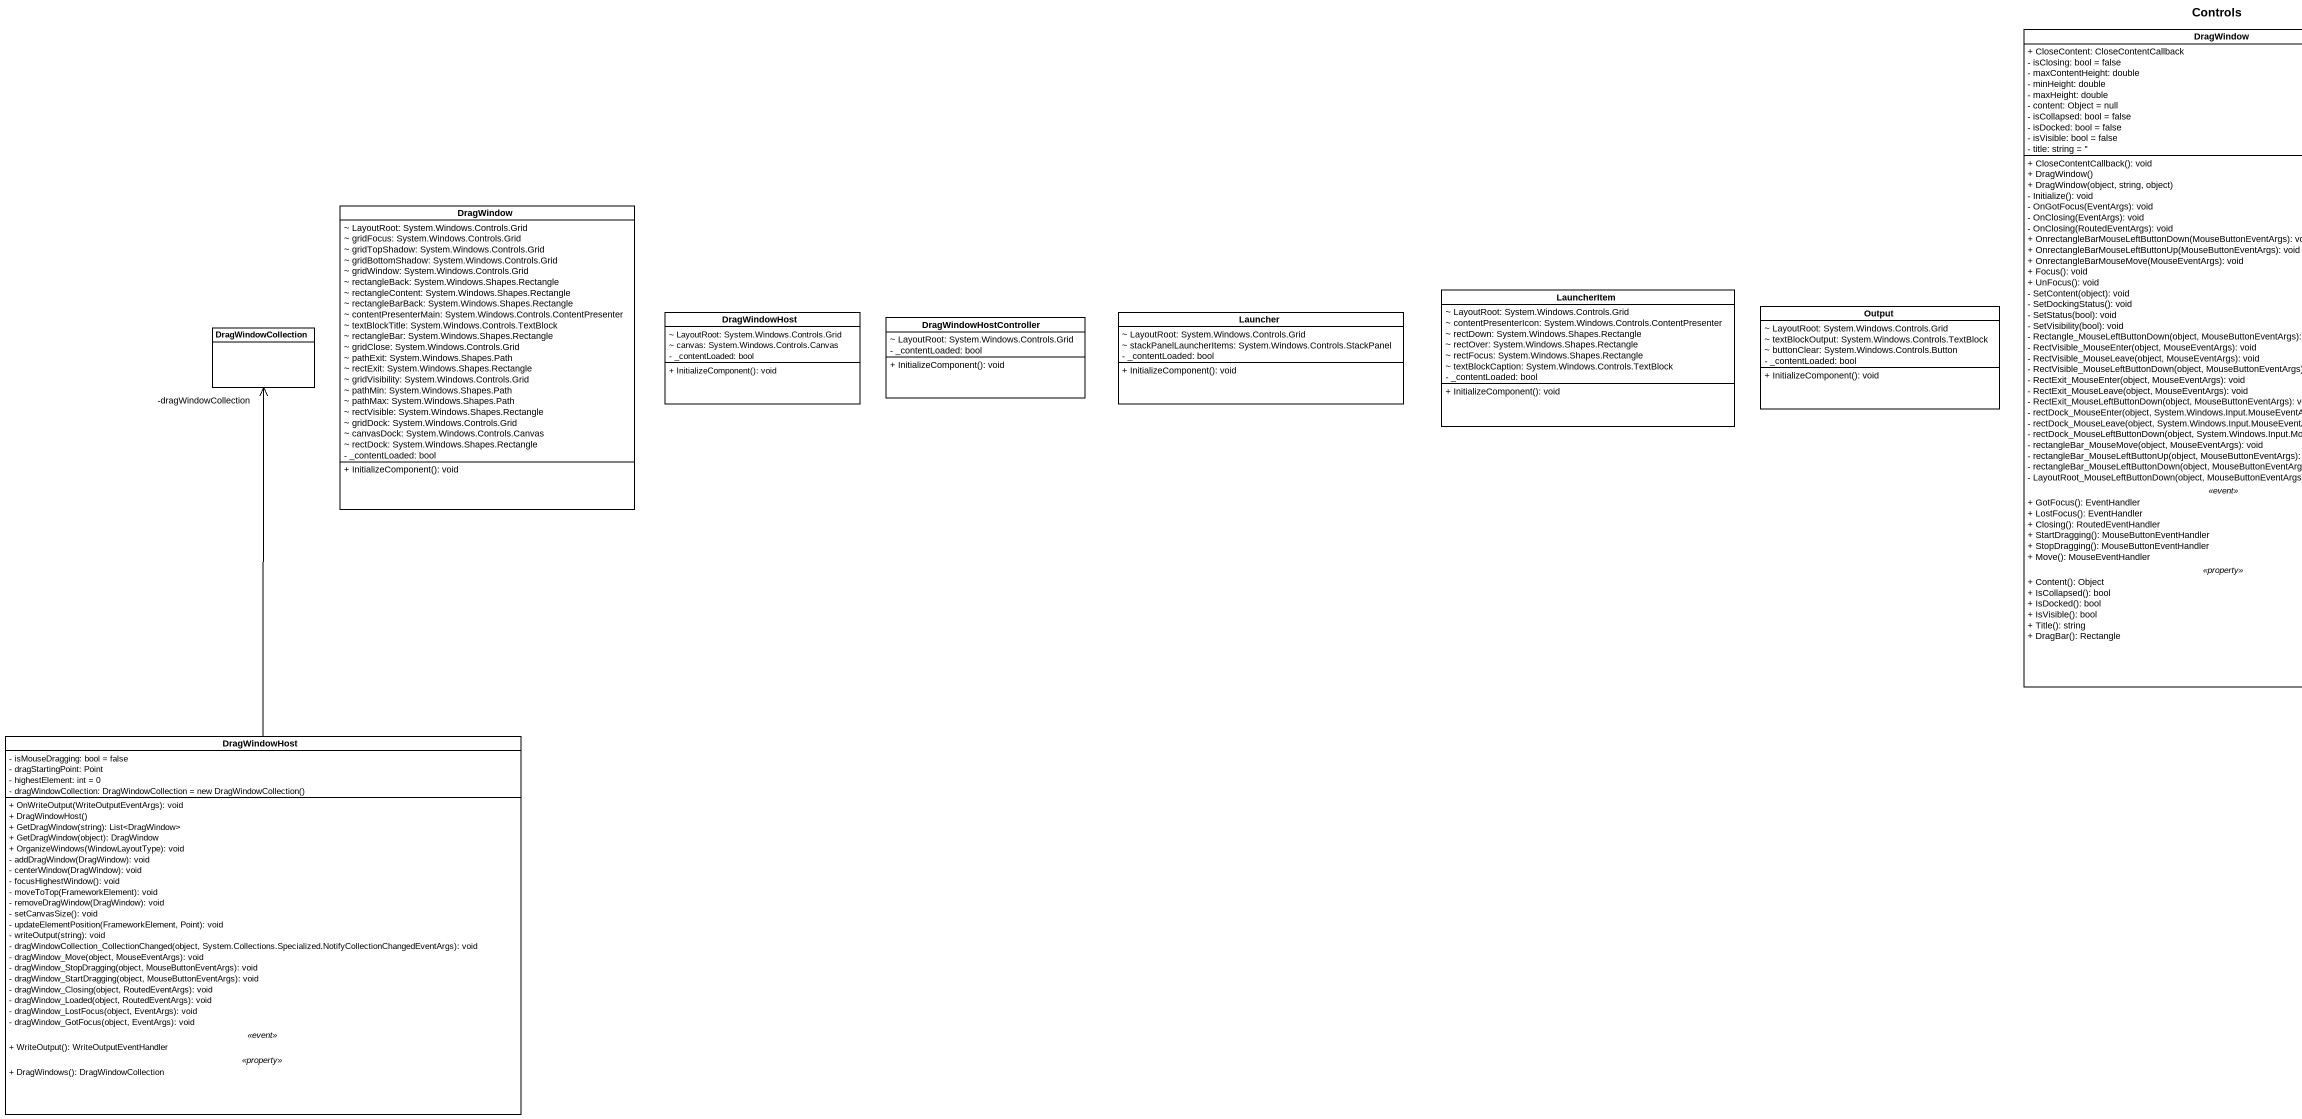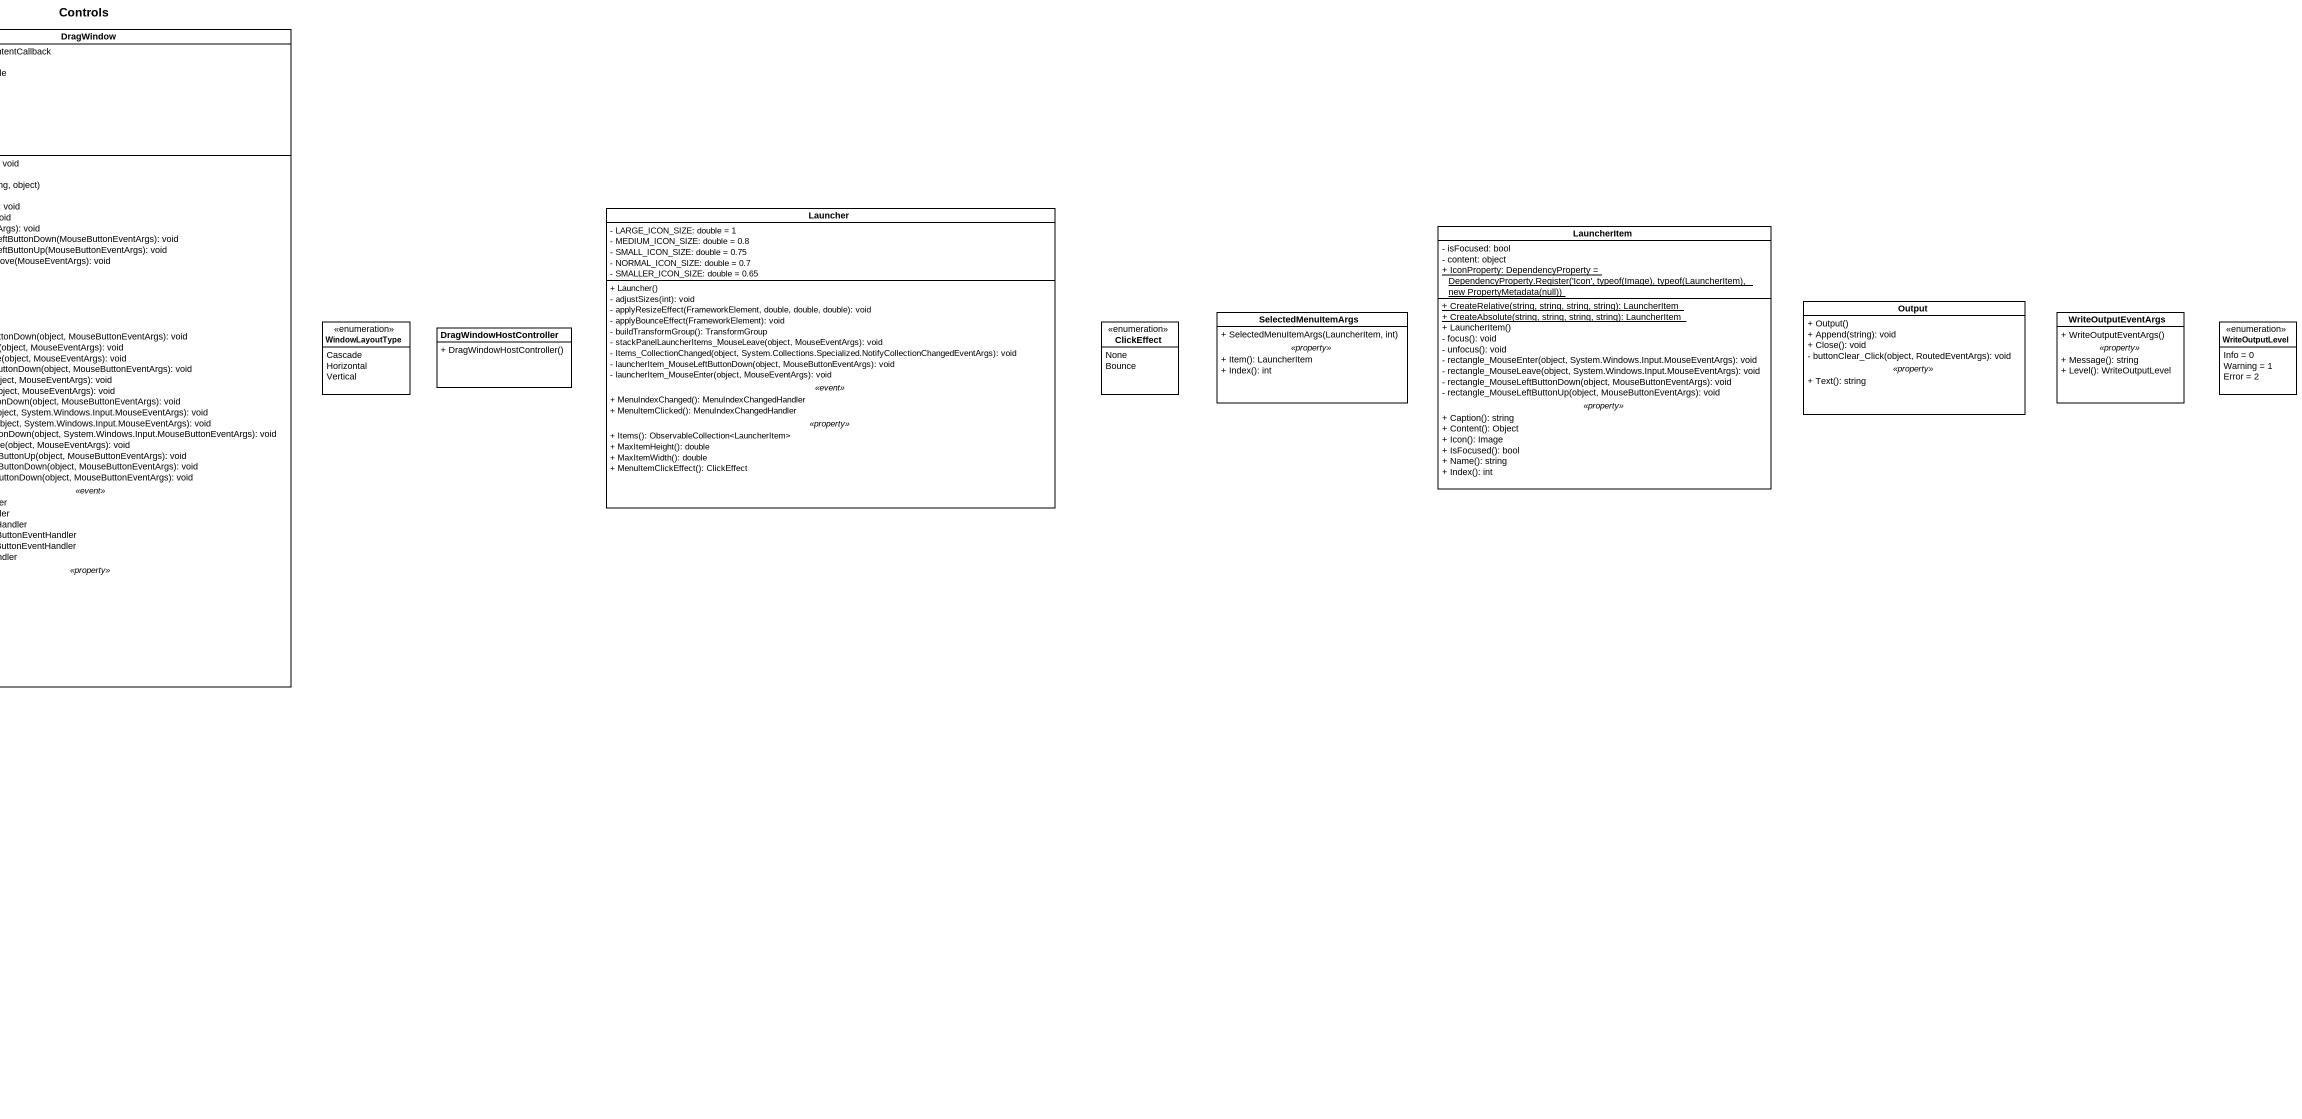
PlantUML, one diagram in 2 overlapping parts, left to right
@startuml
title Controls
hide circle
hide empty members
skinparam classAttributeIconSize 0
class DragWindow {
  + CloseContent: CloseContentCallback
  - isClosing: bool = false
  - maxContentHeight: double
  - minHeight: double
  - maxHeight: double
  - content: Object = null
  - isCollapsed: bool = false
  - isDocked: bool = false
  - isVisible: bool = false
  - title: string = ''
  --
  + CloseContentCallback(): void
  + DragWindow()
  + DragWindow(object, string, object)
  - Initialize(): void
  - OnGotFocus(EventArgs): void
  - OnClosing(EventArgs): void
  - OnClosing(RoutedEventArgs): void
  + OnrectangleBarMouseLeftButtonDown(MouseButtonEventArgs): void
  + OnrectangleBarMouseLeftButtonUp(MouseButtonEventArgs): void
  + OnrectangleBarMouseMove(MouseEventArgs): void
  + Focus(): void
  + UnFocus(): void
  - SetContent(object): void
  - SetDockingStatus(): void
  - SetStatus(bool): void
  - SetVisibility(bool): void
  - Rectangle_MouseLeftButtonDown(object, MouseButtonEventArgs): void
  - RectVisible_MouseEnter(object, MouseEventArgs): void
  - RectVisible_MouseLeave(object, MouseEventArgs): void
  - RectVisible_MouseLeftButtonDown(object, MouseButtonEventArgs): void
  - RectExit_MouseEnter(object, MouseEventArgs): void
  - RectExit_MouseLeave(object, MouseEventArgs): void
  - RectExit_MouseLeftButtonDown(object, MouseButtonEventArgs): void
  - rectDock_MouseEnter(object, System.Windows.Input.MouseEventArgs): void
  - rectDock_MouseLeave(object, System.Windows.Input.MouseEventArgs): void
  - rectDock_MouseLeftButtonDown(object, System.Windows.Input.MouseButtonEventArgs): void
  - rectangleBar_MouseMove(object, MouseEventArgs): void
  - rectangleBar_MouseLeftButtonUp(object, MouseButtonEventArgs): void
  - rectangleBar_MouseLeftButtonDown(object, MouseButtonEventArgs): void
  - LayoutRoot_MouseLeftButtonDown(object, MouseButtonEventArgs): void
  .. <<event>> ..
  + GotFocus(): EventHandler
  + LostFocus(): EventHandler
  + Closing(): RoutedEventHandler
  + StartDragging(): MouseButtonEventHandler
  + StopDragging(): MouseButtonEventHandler
  + Move(): MouseEventHandler
  .. <<property>> ..
  + Content(): Object
  + IsCollapsed(): bool
  + IsDocked(): bool
  + IsVisible(): bool
  + Title(): string
  + DragBar(): Rectangle
}
class "DragWindow" as DragWindow_2 {
  ~ LayoutRoot: System.Windows.Controls.Grid
  ~ gridFocus: System.Windows.Controls.Grid
  ~ gridTopShadow: System.Windows.Controls.Grid
  ~ gridBottomShadow: System.Windows.Controls.Grid
  ~ gridWindow: System.Windows.Controls.Grid
  ~ rectangleBack: System.Windows.Shapes.Rectangle
  ~ rectangleContent: System.Windows.Shapes.Rectangle
  ~ rectangleBarBack: System.Windows.Shapes.Rectangle
  ~ contentPresenterMain: System.Windows.Controls.ContentPresenter
  ~ textBlockTitle: System.Windows.Controls.TextBlock
  ~ rectangleBar: System.Windows.Shapes.Rectangle
  ~ gridClose: System.Windows.Controls.Grid
  ~ pathExit: System.Windows.Shapes.Path
  ~ rectExit: System.Windows.Shapes.Rectangle
  ~ gridVisibility: System.Windows.Controls.Grid
  ~ pathMin: System.Windows.Shapes.Path
  ~ pathMax: System.Windows.Shapes.Path
  ~ rectVisible: System.Windows.Shapes.Rectangle
  ~ gridDock: System.Windows.Controls.Grid
  ~ canvasDock: System.Windows.Controls.Canvas
  ~ rectDock: System.Windows.Shapes.Rectangle
  - _contentLoaded: bool
  + InitializeComponent(): void
}
class Launcher {
  - LARGE_ICON_SIZE: double = 1
  - MEDIUM_ICON_SIZE: double = 0.8
  - SMALL_ICON_SIZE: double = 0.75
  - NORMAL_ICON_SIZE: double = 0.7
  - SMALLER_ICON_SIZE: double = 0.65
  --
  + Launcher()
  - adjustSizes(int): void
  - applyResizeEffect(FrameworkElement, double, double, double): void
  - applyBounceEffect(FrameworkElement): void
  - buildTransformGroup(): TransformGroup
  - stackPanelLauncherItems_MouseLeave(object, MouseEventArgs): void
  - Items_CollectionChanged(object, System.Collections.Specialized.NotifyCollectionChangedEventArgs): void
  - launcherItem_MouseLeftButtonDown(object, MouseButtonEventArgs): void
  - launcherItem_MouseEnter(object, MouseEventArgs): void
  .. <<event>> ..
  + MenuIndexChanged(): MenuIndexChangedHandler
  + MenuItemClicked(): MenuIndexChangedHandler
  .. <<property>> ..
  + Items(): ObservableCollection<LauncherItem>
  + MaxItemHeight(): double
  + MaxItemWidth(): double
  + MenuItemClickEffect(): ClickEffect
}
class LauncherItem {
  - isFocused: bool
  - content: object
  {static} {field} + IconProperty: DependencyProperty = DependencyProperty.Register('Icon', typeof(Image), typeof(LauncherItem), new PropertyMetadata(null))
  --
  {static} + CreateRelative(string, string, string, string): LauncherItem
  {static} + CreateAbsolute(string, string, string, string): LauncherItem
  + LauncherItem()
  - focus(): void
  - unfocus(): void
  - rectangle_MouseEnter(object, System.Windows.Input.MouseEventArgs): void
  - rectangle_MouseLeave(object, System.Windows.Input.MouseEventArgs): void
  - rectangle_MouseLeftButtonDown(object, MouseButtonEventArgs): void
  - rectangle_MouseLeftButtonUp(object, MouseButtonEventArgs): void
  .. <<property>> ..
  + Caption(): string
  + Content(): Object
  + Icon(): Image
  + IsFocused(): bool
  + Name(): string
  + Index(): int
}
class DragWindowHost {
  ~ LayoutRoot: System.Windows.Controls.Grid
  ~ canvas: System.Windows.Controls.Canvas
  - _contentLoaded: bool
  + InitializeComponent(): void
}
class DragWindowHostController {
  ~ LayoutRoot: System.Windows.Controls.Grid
  - _contentLoaded: bool
  + InitializeComponent(): void
}
class "Launcher" as Launcher_2 {
  ~ LayoutRoot: System.Windows.Controls.Grid
  ~ stackPanelLauncherItems: System.Windows.Controls.StackPanel
  - _contentLoaded: bool
  + InitializeComponent(): void
}
class "LauncherItem" as LauncherItem_2 {
  ~ LayoutRoot: System.Windows.Controls.Grid
  ~ contentPresenterIcon: System.Windows.Controls.ContentPresenter
  ~ rectDown: System.Windows.Shapes.Rectangle
  ~ rectOver: System.Windows.Shapes.Rectangle
  ~ rectFocus: System.Windows.Shapes.Rectangle
  ~ textBlockCaption: System.Windows.Controls.TextBlock
  - _contentLoaded: bool
  + InitializeComponent(): void
}
class Output {
  ~ LayoutRoot: System.Windows.Controls.Grid
  ~ textBlockOutput: System.Windows.Controls.TextBlock
  ~ buttonClear: System.Windows.Controls.Button
  - _contentLoaded: bool
  + InitializeComponent(): void
}
enum WindowLayoutType {
  Cascade
  Horizontal
  Vertical
}
enum ClickEffect {
  None
  Bounce
}
class SelectedMenuItemArgs {
  + SelectedMenuItemArgs(LauncherItem, int)
  .. <<property>> ..
  + Item(): LauncherItem
  + Index(): int
}
class "Output" as Output_2 {
  + Output()
  + Append(string): void
  + Close(): void
  - buttonClear_Click(object, RoutedEventArgs): void
  .. <<property>> ..
  + Text(): string
}
class WriteOutputEventArgs {
  + WriteOutputEventArgs()
  .. <<property>> ..
  + Message(): string
  + Level(): WriteOutputLevel
}
enum WriteOutputLevel {
  Info = 0
  Warning = 1
  Error = 2
}
class DragWindowCollection
class "DragWindowHostController" as DragWindowHostController_2 {
  + DragWindowHostController()
}
class "DragWindowHost" as DragWindowHost_2 {
  - isMouseDragging: bool = false
  - dragStartingPoint: Point
  - highestElement: int = 0
  {field} - dragWindowCollection: DragWindowCollection = new DragWindowCollection()
  --
  + OnWriteOutput(WriteOutputEventArgs): void
  + DragWindowHost()
  + GetDragWindow(string): List<DragWindow>
  + GetDragWindow(object): DragWindow
  + OrganizeWindows(WindowLayoutType): void
  - addDragWindow(DragWindow): void
  - centerWindow(DragWindow): void
  - focusHighestWindow(): void
  - moveToTop(FrameworkElement): void
  - removeDragWindow(DragWindow): void
  - setCanvasSize(): void
  - updateElementPosition(FrameworkElement, Point): void
  - writeOutput(string): void
  - dragWindowCollection_CollectionChanged(object, System.Collections.Specialized.NotifyCollectionChangedEventArgs): void
  - dragWindow_Move(object, MouseEventArgs): void
  - dragWindow_StopDragging(object, MouseButtonEventArgs): void
  - dragWindow_StartDragging(object, MouseButtonEventArgs): void
  - dragWindow_Closing(object, RoutedEventArgs): void
  - dragWindow_Loaded(object, RoutedEventArgs): void
  - dragWindow_LostFocus(object, EventArgs): void
  - dragWindow_GotFocus(object, EventArgs): void
  .. <<event>> ..
  + WriteOutput(): WriteOutputEventHandler
  .. <<property>> ..
  + DragWindows(): DragWindowCollection
}
DragWindowHost_2 -up-> "-dragWindowCollection" DragWindowCollection
@enduml
